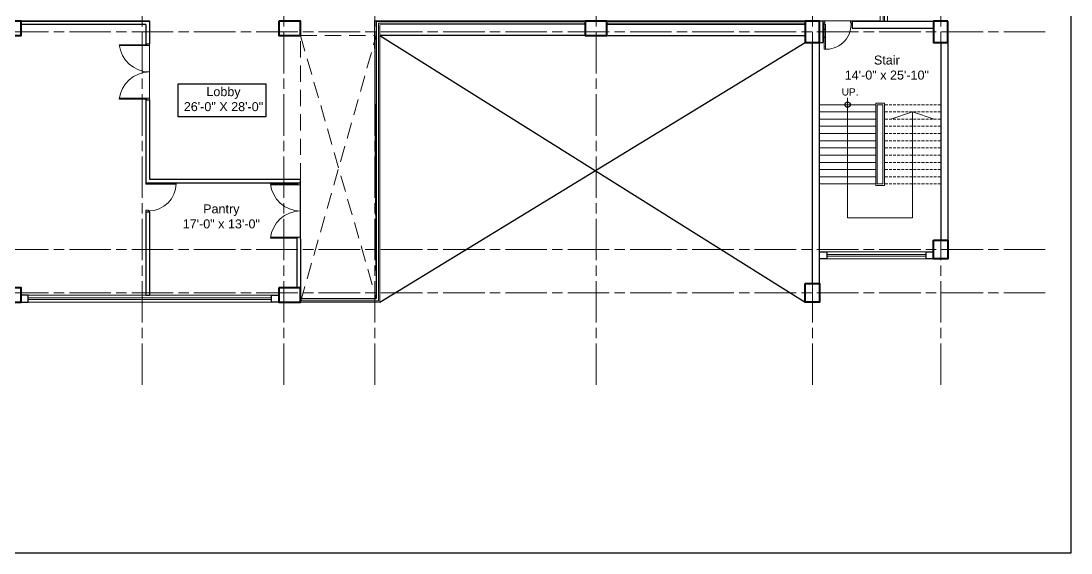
# Model space of a CAD drawing. Header units: inches. Extents: x -12 to 20935469, y -1604 to 24729220.
# Drawn here: x 20864740 to 20866197, y 24705706 to 24706443 of the extents above; entities that cross this region are included whole.
import ezdxf

# ---------------------------------------------------------------- set-up
doc = ezdxf.new("R2010")
doc.units = ezdxf.units.IN
doc.header["$LTSCALE"] = 0.03
doc.header["$MEASUREMENT"] = 0
doc.linetypes.add('ACAD_ISO08W100', pattern=[36, 24, -3, 6, -3])
doc.linetypes.add('DASHED2', pattern=[0.375, 0.25, -0.125])
for name, color, linetype, lineweight in [('column', 1, 'Continuous', 40), ('Door', 7, 'Continuous', 18), ('Dot', 253, 'Continuous', 0), ('Gas', 21, 'Continuous', 5), ('Grid Line', 252, 'Continuous', 18), ('Hatch', 253, 'Continuous', 15), ('Main Wall', 7, 'Continuous', 30), ('RAIL', 23, 'Continuous', 13), ('STAIR', 46, 'Continuous', 15), ('wind.', 150, 'Continuous', 20)]:
    doc.layers.add(name, color=color, linetype=linetype, lineweight=lineweight)
doc.layers.add('TEXT', color=7, linetype='Continuous')
doc.styles.add('2', font='swisscl.ttf')

# ---------------------------------------------------------------- blocks, each defined once
blk = doc.blocks.new('fff')
at = {"layer": 'Grid Line', "color": 252, "linetype": 'ACAD_ISO08W100', "lineweight": 9, "ltscale": 80, "true_color": 0x939598}
for p, q in [((20831844.3, 24723521.1), (20831844.3, 24724698.8)), ((20832040.8, 24723521.1), (20832040.8, 24724698.8)), ((20832166.8, 24723521.1), (20832166.8, 24724698.8)), ((20832473.8, 24723521.1), (20832473.8, 24724698.8)), ((20832773.8, 24723521.1), (20832773.8, 24724698.8)), ((20832951.8, 24723521.1), (20832951.8, 24724698.8)), ((20833096.9, 24724010.7), (20830726.1, 24724010.7)), ((20833096.9, 24723708.7), (20830726.1, 24723708.7)), ((20833096.9, 24723648.8), (20830726.1, 24723648.8))]:
    blk.add_line(p, q, dxfattribs=at)
blk = doc.blocks.new('Door_45')
at = {"layer": 'Door'}
for p, q in [((1.5, 5), (1.5, 44)), ((1.5, 40), (2.2, 40)), ((2.2, 40), (2.2, 39.5)), ((2.2, 39.5), (2.7, 39.5)), ((2.7, 39.5), (2.7, 40)), ((2.7, 40), (3.5, 40)), ((3.5, 44), (3.5, 5)), ((1.5, 25.8), (2.2, 25.8)), ((2.2, 25.8), (2.2, 25.3)), ((2.2, 25.3), (2.7, 25.3)), ((2.7, 25.8), (3.5, 25.8)), ((2.7, 25.3), (2.7, 25.8)), ((0, 0), (0, 5)), ((0, 5), (1.5, 5)), ((1.5, 12.6), (2.2, 12.6)), ((3.5, 5), (1.5, 5)), ((1.5, 5), (1.5, 3)), ((1.5, 3), (2.5, 3)), ((2.2, 12.6), (2.2, 13.1)), ((2.2, 13.1), (2.7, 13.1)), ((2.5, 3), (2.5, 0)), ((2.7, 13.1), (2.7, 12.6)), ((2.7, 12.6), (3.5, 12.6)), ((42.5, 3), (42.5, 0)), ((43.5, 3), (42.5, 3)), ((45, 5), (43.5, 5)), ((43.5, 5), (43.5, 3)), ((45, 0), (45, 5)), ((2.5, 0), (0, 0)), ((42.5, 0), (45, 0))]:
    blk.add_line(p, q, dxfattribs=at)
blk.add_arc((4.7, 5.3), 38.8, 359.6233, 94.6685, dxfattribs=at)
blk = doc.blocks.new('$D40')
at = {"layer": 'Door'}
for p, q in [((1, 4), (1, 42)), ((2, 0), (2, 42)), ((1, 5), (0, 5)), ((2, 0), (0, 0)), ((2, 4), (1, 4)), ((39, 4), (38, 4)), ((38, 4), (38, 0)), ((40, 0), (38, 0)), ((40, 5), (39, 5)), ((39, 5), (39, 4))]:
    blk.add_line(p, q, dxfattribs=at)
blk.add_arc((1, 4), 38, 0, 90, dxfattribs=at)

msp = doc.modelspace()

# ---------------------------------------------------------------- linework, layer by layer
for p, q in [((20865233.1, 24706443.2), (20865523, 24706443.3)), ((20865233.1, 24706443.2), (20865233.1, 24706058.3)), ((20865553, 24706443.3), (20865828, 24706443.3)), ((20865238.1, 24706423.3), (20865828, 24706053.3)), ((20865523, 24706423.3), (20865238.1, 24706423.3)), ((20865238.1, 24706053.3), (20865828, 24706413.3)), ((20865553, 24706423.3), (20865828, 24706423.3)), ((20865128, 24706140.9), (20865128, 24706218.9)), ((20865128, 24706058.3), (20865233.1, 24706058.3))]:
    msp.add_line(p, q)
msp.add_lwpolyline([(20864958.4, 24706356.1), (20865080, 24706356.1), (20865080, 24706310.4), (20864958.4, 24706310.4)], close=True)
msp.add_circle((20865886.9, 24706327.3), 3.61)
at = {"layer": 'column', "lineweight": 40, "ltscale": 20}
for points in [[(20864710.4, 24706443.3), (20864710.4, 24706423.3), (20864740.4, 24706423.3), (20864740.4, 24706443.3)], [(20865098, 24706443.3), (20865098, 24706423.3), (20865128, 24706423.3), (20865128, 24706443.3)], [(20865523, 24706443.3), (20865523, 24706423.3), (20865553, 24706423.3), (20865553, 24706443.3)], [(20865848, 24706443.3), (20865828, 24706443.3), (20865828, 24706413.3), (20865848, 24706413.3)], [(20866026, 24706443.3), (20866006, 24706443.3), (20866006, 24706413.3), (20866026, 24706413.3)], [(20866006, 24706139.3), (20866026, 24706139.3), (20866026, 24706113.3), (20866006, 24706113.3)], [(20865828, 24706079.3), (20865848, 24706079.3), (20865848, 24706053.3), (20865828, 24706053.3)], [(20864710.4, 24706073.3), (20864710.4, 24706053.3), (20864740.4, 24706053.3), (20864740.4, 24706073.3)], [(20865098, 24706073.3), (20865098, 24706053.3), (20865128, 24706053.3), (20865128, 24706073.3)]]:
    msp.add_lwpolyline(points, close=True, dxfattribs=at)
at = {"layer": 'Defpoints'}
msp.add_lwpolyline([(20863757.9, 24707164.1), (20866196.7, 24707164.1), (20866196.7, 24705705.5), (20863757.9, 24705705.5)], close=True, dxfattribs=at)
at = {"layer": 'Door'}
for p, q in [((20864914.6, 24706410.5), (20864876.8, 24706410.5)), ((20864913.3, 24706410.5), (20864913.3, 24706411.8)), ((20864914.6, 24706409.2), (20864914.6, 24706410.5)), ((20864918.4, 24706409.2), (20864918.4, 24706411.8)), ((20864918.4, 24706409.2), (20864876.8, 24706409.2)), ((20864918.4, 24706336.4), (20864876.8, 24706336.4)), ((20864914.6, 24706335.1), (20864876.8, 24706335.1)), ((20864913.3, 24706335.1), (20864913.3, 24706333.8)), ((20864914.6, 24706336.4), (20864914.6, 24706335.1)), ((20864918.4, 24706336.4), (20864918.4, 24706333.8)), ((20865124.3, 24706217.6), (20865086.4, 24706217.6)), ((20865128, 24706216.3), (20865086.4, 24706216.3)), ((20865123, 24706217.6), (20865123, 24706218.9)), ((20865124.3, 24706216.3), (20865124.3, 24706217.6)), ((20865128, 24706216.3), (20865128, 24706218.9)), ((20865128, 24706143.5), (20865086.4, 24706143.5)), ((20865124.3, 24706142.2), (20865086.4, 24706142.2)), ((20865123, 24706142.2), (20865123, 24706140.9)), ((20865124.3, 24706143.5), (20865124.3, 24706142.2)), ((20865128, 24706143.5), (20865128, 24706140.9))]:
    msp.add_line(p, q, dxfattribs=at)
for centre, start, end in [((20864918.8, 24706415), 186.2217, 269.4094), ((20864918.8, 24706330.5), 90.5906, 173.7783), ((20865128.4, 24706222.1), 186.2217, 269.4094), ((20865128.4, 24706137.6), 90.5906, 173.7783)]:
    msp.add_arc(centre, 42.3, start, end, dxfattribs=at)
at = {"layer": 'Dot', "color": 0, "linetype": 'DASHED2', "lineweight": 20, "ltscale": 3000}
for p, q in [((20865128, 24706423.3), (20865233.1, 24706058.3)), ((20865128, 24706223.9), (20865128, 24706423.3)), ((20865128, 24706423.3), (20865231, 24706423.3)), ((20865128, 24706053.3), (20865233.1, 24706423.1))]:
    msp.add_line(p, q, dxfattribs=at)
at = {"layer": 'Gas', "color": 0, "lineweight": 5}
for points in [[(20865925.9, 24706329.3), (20865937.9, 24706329.3), (20865937.9, 24706215.3), (20865925.9, 24706215.3)], [(20865927.9, 24706327.3), (20865935.9, 24706327.3), (20865935.9, 24706217.3), (20865927.9, 24706217.3)]]:
    msp.add_lwpolyline(points, close=True, dxfattribs=at)
at = {"layer": 'Hatch', "lineweight": 0}
msp.add_lwpolyline([(20865931.9, 24706563.4), (20865098, 24706563.4), (20865098, 24706878.2), (20864918.3, 24706878.4), (20864918.3, 24706563.3), (20864096.4, 24706563.5), (20864096.4, 24706443.4), (20864918.4, 24706443.4), (20864918.4, 24706223.9), (20865128, 24706223.9), (20865128, 24706073.3), (20865128, 24706058.4), (20865129.4, 24706058.4), (20865233.1, 24706058.4), (20865230.9, 24706443.4), (20865931.9, 24706443.4)], close=True, dxfattribs=at)
at = {"layer": 'Main Wall', "lineweight": 30}
for p, q in [((20864740.4, 24706443.3), (20864918.4, 24706443.3)), ((20864918.4, 24706443.3), (20864918.4, 24706411.8)), ((20865838, 24706443.3), (20865848, 24706443.3)), ((20865853, 24706443.3), (20865848, 24706443.3)), ((20865853, 24706413.3), (20865853, 24706443.3)), ((20865893, 24706443.3), (20866006, 24706443.3)), ((20865893, 24706443.3), (20865893, 24706433.3)), ((20864913.4, 24706438.3), (20864740.4, 24706438.3)), ((20864913.4, 24706438.3), (20864913.4, 24706411.8)), ((20865893, 24706433.3), (20866006, 24706433.3)), ((20864913.4, 24706411.8), (20864918.4, 24706411.8)), ((20865838, 24706079.3), (20865838, 24706413.3)), ((20865848, 24706079.3), (20865848, 24706413.3)), ((20865848, 24706413.3), (20865853, 24706413.3)), ((20866016, 24706413.3), (20866016, 24706139.3)), ((20866026, 24706413.3), (20866026, 24706139.3)), ((20864913.4, 24706333.8), (20864913.4, 24706218.9)), ((20864913.4, 24706333.8), (20864918.4, 24706333.8)), ((20864918.4, 24706333.8), (20864918.4, 24706223.9)), ((20864918.4, 24706223.9), (20865128, 24706223.9)), ((20865128, 24706218.9), (20865128, 24706223.9)), ((20864913.4, 24706218.9), (20865128, 24706218.9)), ((20864913.4, 24706178.9), (20864918.4, 24706178.9)), ((20864913.4, 24706178.9), (20864913.4, 24706063.3)), ((20864918.4, 24706178.9), (20864918.4, 24706063.3)), ((20865123.1, 24706140.9), (20865123.1, 24706073.3)), ((20865128, 24706140.9), (20865128, 24706073.3)), ((20865858, 24706123.4), (20865858, 24706113.4)), ((20864913.4, 24706063.3), (20864918.4, 24706063.3))]:
    msp.add_line(p, q, dxfattribs=at)
for points in [[(20865858, 24706113.4), (20865848, 24706113.4), (20865848, 24706123.4), (20865858, 24706123.4)], [(20866006, 24706113.4), (20865996, 24706113.4), (20865996, 24706123.4), (20866006, 24706123.4)], [(20864740.4, 24706053.3), (20864750.4, 24706053.3), (20864750.4, 24706063.3), (20864740.4, 24706063.3)], [(20865098, 24706053.3), (20865088, 24706053.3), (20865088, 24706063.3), (20865098, 24706063.3)]]:
    msp.add_lwpolyline(points, dxfattribs=at)
at = {"layer": 'RAIL', "lineweight": 9}
for p, q in [((20865886.9, 24706337), (20865886.9, 24706170.3)), ((20865946.9, 24706307.3), (20865976.9, 24706317.3)), ((20865976.9, 24706170.3), (20865976.9, 24706317.3)), ((20865976.9, 24706317.3), (20866006.9, 24706307.3)), ((20865847.9, 24706307.3), (20865925.9, 24706307.3)), ((20865886.9, 24706170.3), (20865976.9, 24706170.3))]:
    msp.add_line(p, q, dxfattribs=at)
at = {"layer": 'STAIR', "color": 32, "lineweight": 5}
for p, q in [((20865925.9, 24706327.3), (20865847.9, 24706327.3)), ((20865925.9, 24706317.3), (20865847.9, 24706317.3)), ((20865907.9, 24706307.3), (20865847.9, 24706307.3)), ((20865925.9, 24706297.3), (20865847.9, 24706297.3)), ((20865925.9, 24706287.3), (20865847.9, 24706287.3)), ((20865925.9, 24706277.3), (20865847.9, 24706277.3)), ((20865925.9, 24706267.3), (20865847.9, 24706267.3)), ((20865925.9, 24706257.3), (20865847.9, 24706257.3)), ((20865925.9, 24706247.3), (20865847.9, 24706247.3)), ((20865925.9, 24706237.3), (20865847.9, 24706237.3)), ((20865925.9, 24706227.3), (20865847.9, 24706227.3)), ((20865925.9, 24706217.3), (20865847.9, 24706217.3))]:
    msp.add_line(p, q, dxfattribs=at)
at = {"layer": 'STAIR', "color": 32, "linetype": 'DASHED2', "lineweight": 5, "ltscale": 500}
for p, q in [((20866015.8, 24706327.3), (20865937.9, 24706327.3)), ((20866015.8, 24706317.3), (20865937.9, 24706317.3)), ((20866015.8, 24706307.3), (20865937.9, 24706307.3)), ((20866015.8, 24706297.3), (20865937.9, 24706297.3)), ((20866015.8, 24706287.3), (20865937.9, 24706287.3)), ((20866015.8, 24706277.3), (20865937.9, 24706277.3)), ((20866015.8, 24706267.3), (20865937.9, 24706267.3)), ((20866015.8, 24706257.3), (20865937.9, 24706257.3)), ((20866015.8, 24706247.3), (20865937.9, 24706247.3)), ((20866015.8, 24706237.3), (20865937.9, 24706237.3)), ((20866015.8, 24706227.3), (20865937.9, 24706227.3)), ((20866015.8, 24706217.3), (20865937.9, 24706217.3))]:
    msp.add_line(p, q, dxfattribs=at)
at = {"layer": 'wind.'}
for p, q in [((20865932, 24706443.3), (20865932, 24706563.5)), ((20865936, 24706443.3), (20865936, 24706563.5)), ((20865938, 24706443.3), (20865938, 24706563.5)), ((20865942, 24706443.3), (20865942, 24706563.5)), ((20865088, 24706063.3), (20864750.4, 24706063.3)), ((20865088, 24706059.3), (20864750.4, 24706059.3)), ((20865088, 24706057.3), (20864750.4, 24706057.3)), ((20865088, 24706053.3), (20864750.4, 24706053.3))]:
    msp.add_line(p, q, dxfattribs=at)
at = {"layer": 'wind.', "lineweight": 5}
for p, q in [((20865236.1, 24706440.2), (20865523, 24706440.2)), ((20865236.1, 24706440.2), (20865236.1, 24706055.3)), ((20865553, 24706440.2), (20865828, 24706440.2)), ((20865238.1, 24706438.2), (20865523, 24706438.3)), ((20865238.1, 24706438.2), (20865238.1, 24706053.3)), ((20865553, 24706438.3), (20865828, 24706438.3)), ((20865996, 24706123.4), (20865858, 24706123.4)), ((20865996, 24706119.4), (20865858, 24706119.4)), ((20865996, 24706117.4), (20865858, 24706117.4)), ((20865996, 24706113.4), (20865858, 24706113.4)), ((20865128, 24706055.3), (20865236.1, 24706055.3)), ((20865128, 24706053.3), (20865238.1, 24706053.3))]:
    msp.add_line(p, q, dxfattribs=at)

# ---------------------------------------------------------------- block references
at = {"layer": 'Door', "color": 250, "ltscale": 20, "xscale": -0.8888888888759539, "yscale": 0.8888888888759539, "zscale": 0.8888888888759539, "rotation": 180}
msp.add_blockref('Door_45', (20865853, 24706443.3), dxfattribs=at)
at = {"layer": 'Hatch', "lineweight": 0}
msp.add_blockref('fff', (33064.2, -17582.4), dxfattribs=at)
at = {"layer": 'Main Wall', "rotation": 270}
msp.add_blockref('$D40', (20864913.4, 24706218.9), dxfattribs=at)

# ---------------------------------------------------------------- texts
at = {"layer": 'TEXT', "color": 30, "lineweight": 5, "ltscale": 20, "attachment_point": 2, "style": '2'}
for s, width, gutter_width, insert, char_height in [('\\pxsm1;{\\fArial|b0|i0|c0|p34;\\C0;Stair\\P14\'-0" x 25\'-10"  }', 135.652, 0.282, (20865941.3, 24706395.4), 12.476), ('\\pxsm1,qc;{\\fArial|b0|i0|c0|p34;\\C0;Lobby\\P26\'-0" X 28\'-0" }', 146.388, 0.75, (20865021.2, 24706351.6), 12.476), ('{\\fArial|b0|i0|c0|p34;\\C0;UP.}', 104.76, 0.5, (20865890.3, 24706350), 10), ('\\pxsm1;{\\fArial|b0|i0|c0|p34;\\C0;Pantry\\P17\'-0" x 13\'-0" }', 128.184, 0.75, (20865018.2, 24706189), 12.476)]:
    msp.add_mtext_dynamic_manual_height_columns(s, width=width, gutter_width=gutter_width, heights=[0], dxfattribs=dict(at, insert=insert, char_height=char_height))

doc.saveas('drawing.dxf')
